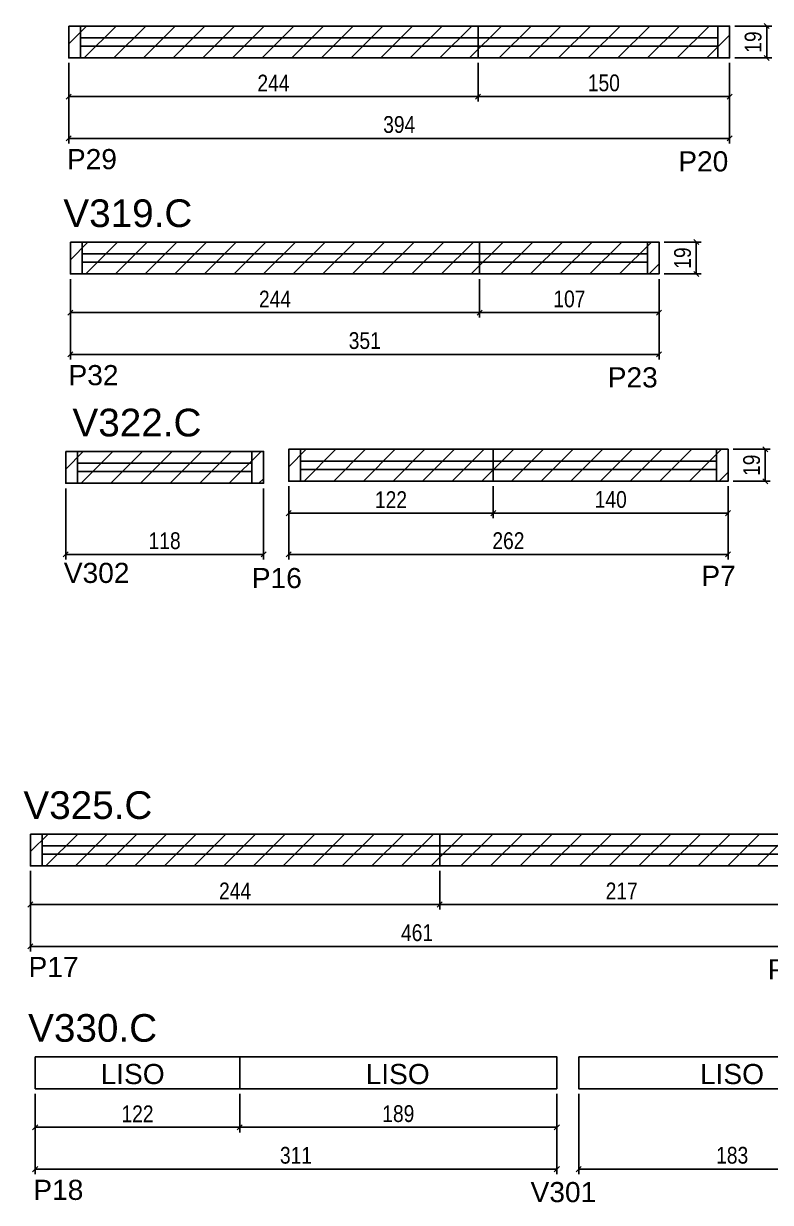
# Model space of a CAD drawing. Header units: millimetres. Extents: x 3391 to 4757, y -286 to 2446.
# Drawn here: x 3437 to 3883, y -286 to 417 of the extents above; entities that cross this region are included whole.
import ezdxf

# ---------------------------------------------------------------- set-up
doc = ezdxf.new("R2010")
doc.units = ezdxf.units.MM
for name, color, linetype in [('5', 5, 'Continuous'), ('COTA', 241, 'Continuous'), ('NOMENCLATURA', 7, 'Continuous'), ('Painéis', 200, 'Continuous'), ('SARR_2.2x7', 40, 'Continuous')]:
    doc.layers.add(name, color=color, linetype=linetype)
doc.layers.add('REAPROVEITAMENTO', color=251, linetype='Continuous', lineweight=9)
doc.styles.add('COTA TECNICA', font='techl___.ttf', dxfattribs={"height": 10})
doc.styles.add('COTA TECNICA-50', font='techl___.ttf', dxfattribs={"height": 10})
doc.styles.get("Standard").update_dxf_attribs({"font": 'arial.ttf'})
doc.dimstyles.new('COTA PAINEL-50', dxfattribs={"dimtxt": 10, "dimasz": 3, "dimexe": 3, "dimexo": 3, "dimgap": 3, "dimtad": 1, "dimdec": 1, "dimzin": 12, "dimdsep": 46, "dimtxsty": 'COTA TECNICA-50', "dimblk1": 'OBLIQUE', "dimblk2": 'OBLIQUE', "dimsah": 1, "dimcen": 0.9, "dimclrd": 4, "dimclre": 4, "dimclrt": 240, "dimadec": 1, "dimazin": 3, "dimtfac": 1, "dimtdec": 1, "dimtmove": 0, "dimatfit": 3, "dimfxl": 1, "dimtolj": 1, "dimtzin": 12, "dimarcsym": 0})
doc.dimstyles.new('PAINEL', dxfattribs={"dimtxt": 10, "dimasz": 3, "dimexe": 3, "dimexo": 3, "dimgap": 3, "dimtad": 1, "dimdec": 1, "dimzin": 12, "dimdsep": 46, "dimtxsty": 'COTA TECNICA', "dimblk1": 'OBLIQUE', "dimblk2": 'OBLIQUE', "dimsah": 1, "dimcen": 0.9, "dimclrd": 4, "dimclre": 4, "dimclrt": 240, "dimadec": 1, "dimazin": 3, "dimtfac": 1, "dimtdec": 1, "dimtmove": 0, "dimatfit": 3, "dimfxl": 1, "dimtolj": 1, "dimtzin": 12, "dimarcsym": 0})

# ---------------------------------------------------------------- blocks, each defined once
blk = doc.blocks.new('_Oblique')
at = {"color": 0, "linetype": 'ByBlock', "lineweight": -2}
blk.add_line((-0.5, -0.5), (0.5, 0.5), dxfattribs=at)
blk = doc.blocks.new('*D10')
at = {"layer": 'COTA', "color": 4, "linetype": 'ByBlock', "lineweight": -2, "transparency": 16777216}
for p, q in [((3464.2, 393.33), (3464.2, 345.34)), ((3858.2, 393.33), (3858.2, 345.34)), ((3464.2, 348.34), (3858.2, 348.34))]:
    blk.add_line(p, q, dxfattribs=at)
at = {"layer": 'Defpoints', "color": 0, "linetype": 'ByBlock', "transparency": 16777216}
for p in [(3464.2, 396.33), (3858.2, 396.33), (3858.2, 348.34)]:
    blk.add_point(p, dxfattribs=at)
at = {"layer": 'COTA', "color": 4, "linetype": 'ByBlock', "lineweight": -2, "transparency": 16777216, "xscale": 3, "yscale": 3, "zscale": 3, "rotation": 180}
blk.add_blockref('_Oblique', (3464.2, 348.34), dxfattribs=at)
at = {"layer": 'COTA', "color": 4, "linetype": 'ByBlock', "lineweight": -2, "transparency": 16777216, "xscale": 3, "yscale": 3, "zscale": 3}
blk.add_blockref('_Oblique', (3858.2, 348.34), dxfattribs=at)
at = {"layer": 'COTA', "color": 240, "linetype": 'ByBlock', "transparency": 16777216, "insert": (3661.2, 356.59), "char_height": 10, "attachment_point": 5, "style": 'COTA TECNICA-50'}
blk.add_mtext('\\A1;394', dxfattribs=at)
blk = doc.blocks.new('*D11')
at = {"layer": 'COTA', "color": 4, "lineweight": -2, "transparency": 16777216}
for p, q in [((3861.2, 415.33), (3883.32, 415.33)), ((3880.32, 396.33), (3880.32, 415.33)), ((3861.2, 396.33), (3883.32, 396.33))]:
    blk.add_line(p, q, dxfattribs=at)
at = {"layer": 'Defpoints', "color": 0, "transparency": 16777216}
for p in [(3858.2, 415.33), (3880.32, 415.33), (3858.2, 396.33)]:
    blk.add_point(p, dxfattribs=at)
at = {"layer": 'COTA', "color": 4, "lineweight": -2, "transparency": 16777216, "xscale": 3, "yscale": 3, "zscale": 3}
for p, rotation in [((3880.32, 415.33), 90), ((3880.32, 396.33), 270)]:
    blk.add_blockref('_Oblique', p, dxfattribs=dict(at, rotation=rotation))
at = {"layer": 'COTA', "color": 240, "transparency": 16777216, "insert": (3872.24, 405.83), "char_height": 10, "attachment_point": 5, "rotation": 90, "style": 'COTA TECNICA'}
blk.add_mtext('\\A1;19', dxfattribs=at)
blk = doc.blocks.new('*D12')
at = {"layer": 'Defpoints', "color": 0, "transparency": 16777216}
for p in [(3464.2, 396.33), (3708.2, 396.33), (3708.2, 373.3)]:
    blk.add_point(p, dxfattribs=at)
at = {"layer": 'Painéis', "color": 4, "lineweight": -2, "transparency": 16777216}
for p, q in [((3464.2, 393.33), (3464.2, 370.3)), ((3708.2, 393.33), (3708.2, 370.3)), ((3464.2, 373.3), (3708.2, 373.3))]:
    blk.add_line(p, q, dxfattribs=at)
at = {"layer": 'Painéis', "color": 4, "lineweight": -2, "transparency": 16777216, "xscale": 3, "yscale": 3, "zscale": 3, "rotation": 180}
blk.add_blockref('_Oblique', (3464.2, 373.3), dxfattribs=at)
at = {"layer": 'Painéis', "color": 4, "lineweight": -2, "transparency": 16777216, "xscale": 3, "yscale": 3, "zscale": 3}
blk.add_blockref('_Oblique', (3708.2, 373.3), dxfattribs=at)
at = {"layer": 'Painéis', "color": 240, "transparency": 16777216, "insert": (3586.2, 381.37), "char_height": 10, "attachment_point": 5, "style": 'COTA TECNICA'}
blk.add_mtext('\\A1;244', dxfattribs=at)
blk = doc.blocks.new('*D160')
at = {"layer": 'Defpoints', "color": 0, "transparency": 16777216}
for p in [(3708.2, 396.33), (3858.2, 396.33), (3858.2, 373.3)]:
    blk.add_point(p, dxfattribs=at)
at = {"layer": 'Painéis', "color": 4, "lineweight": -2, "transparency": 16777216}
for p, q in [((3708.2, 393.33), (3708.2, 370.3)), ((3858.2, 393.33), (3858.2, 370.3)), ((3708.2, 373.3), (3858.2, 373.3))]:
    blk.add_line(p, q, dxfattribs=at)
at = {"layer": 'Painéis', "color": 4, "lineweight": -2, "transparency": 16777216, "xscale": 3, "yscale": 3, "zscale": 3, "rotation": 180}
blk.add_blockref('_Oblique', (3708.2, 373.3), dxfattribs=at)
at = {"layer": 'Painéis', "color": 4, "lineweight": -2, "transparency": 16777216, "xscale": 3, "yscale": 3, "zscale": 3}
blk.add_blockref('_Oblique', (3858.2, 373.3), dxfattribs=at)
at = {"layer": 'Painéis', "color": 240, "transparency": 16777216, "insert": (3783.2, 381.41), "char_height": 10, "attachment_point": 5, "style": 'COTA TECNICA'}
blk.add_mtext('\\A1;150', dxfattribs=at)
blk = doc.blocks.new('*D16')
at = {"layer": 'COTA', "color": 4, "linetype": 'ByBlock', "lineweight": -2, "transparency": 16777216}
for p, q in [((3465.15, 264.53), (3465.15, 216.54)), ((3816.15, 264.53), (3816.15, 216.54)), ((3465.15, 219.54), (3816.15, 219.54))]:
    blk.add_line(p, q, dxfattribs=at)
at = {"layer": 'Defpoints', "color": 0, "linetype": 'ByBlock', "transparency": 16777216}
for p in [(3465.15, 267.53), (3816.15, 267.53), (3816.15, 219.54)]:
    blk.add_point(p, dxfattribs=at)
at = {"layer": 'COTA', "color": 4, "linetype": 'ByBlock', "lineweight": -2, "transparency": 16777216, "xscale": 3, "yscale": 3, "zscale": 3, "rotation": 180}
blk.add_blockref('_Oblique', (3465.15, 219.54), dxfattribs=at)
at = {"layer": 'COTA', "color": 4, "linetype": 'ByBlock', "lineweight": -2, "transparency": 16777216, "xscale": 3, "yscale": 3, "zscale": 3}
blk.add_blockref('_Oblique', (3816.15, 219.54), dxfattribs=at)
at = {"layer": 'COTA', "color": 240, "linetype": 'ByBlock', "transparency": 16777216, "insert": (3640.65, 227.76), "char_height": 10, "attachment_point": 5, "style": 'COTA TECNICA-50'}
blk.add_mtext('\\A1;351', dxfattribs=at)
blk = doc.blocks.new('*D17')
at = {"layer": 'COTA', "color": 4, "lineweight": -2, "transparency": 16777216}
for p, q in [((3819.15, 286.53), (3841.27, 286.53)), ((3838.27, 267.53), (3838.27, 286.53)), ((3819.15, 267.53), (3841.27, 267.53))]:
    blk.add_line(p, q, dxfattribs=at)
at = {"layer": 'Defpoints', "color": 0, "transparency": 16777216}
for p in [(3816.15, 286.53), (3838.27, 286.53), (3816.15, 267.53)]:
    blk.add_point(p, dxfattribs=at)
at = {"layer": 'COTA', "color": 4, "lineweight": -2, "transparency": 16777216, "xscale": 3, "yscale": 3, "zscale": 3}
for p, rotation in [((3838.27, 286.53), 90), ((3838.27, 267.53), 270)]:
    blk.add_blockref('_Oblique', p, dxfattribs=dict(at, rotation=rotation))
at = {"layer": 'COTA', "color": 240, "transparency": 16777216, "insert": (3830.19, 277.03), "char_height": 10, "attachment_point": 5, "rotation": 90, "style": 'COTA TECNICA'}
blk.add_mtext('\\A1;19', dxfattribs=at)
blk = doc.blocks.new('*D18')
at = {"layer": 'Defpoints', "color": 0, "transparency": 16777216}
for p in [(3465.15, 267.53), (3709.15, 267.53), (3709.15, 244.5)]:
    blk.add_point(p, dxfattribs=at)
at = {"layer": 'Painéis', "color": 4, "lineweight": -2, "transparency": 16777216}
for p, q in [((3465.15, 264.53), (3465.15, 241.5)), ((3709.15, 264.53), (3709.15, 241.5)), ((3465.15, 244.5), (3709.15, 244.5))]:
    blk.add_line(p, q, dxfattribs=at)
at = {"layer": 'Painéis', "color": 4, "lineweight": -2, "transparency": 16777216, "xscale": 3, "yscale": 3, "zscale": 3, "rotation": 180}
blk.add_blockref('_Oblique', (3465.15, 244.5), dxfattribs=at)
at = {"layer": 'Painéis', "color": 4, "lineweight": -2, "transparency": 16777216, "xscale": 3, "yscale": 3, "zscale": 3}
blk.add_blockref('_Oblique', (3709.15, 244.5), dxfattribs=at)
at = {"layer": 'Painéis', "color": 240, "transparency": 16777216, "insert": (3587.15, 252.57), "char_height": 10, "attachment_point": 5, "style": 'COTA TECNICA'}
blk.add_mtext('\\A1;244', dxfattribs=at)
blk = doc.blocks.new('*D162')
at = {"layer": 'Defpoints', "color": 0, "transparency": 16777216}
for p in [(3709.15, 267.53), (3816.15, 267.53), (3816.15, 244.5)]:
    blk.add_point(p, dxfattribs=at)
at = {"layer": 'Painéis', "color": 4, "lineweight": -2, "transparency": 16777216}
for p, q in [((3709.15, 264.53), (3709.15, 241.5)), ((3816.15, 264.53), (3816.15, 241.5)), ((3709.15, 244.5), (3816.15, 244.5))]:
    blk.add_line(p, q, dxfattribs=at)
at = {"layer": 'Painéis', "color": 4, "lineweight": -2, "transparency": 16777216, "xscale": 3, "yscale": 3, "zscale": 3, "rotation": 180}
blk.add_blockref('_Oblique', (3709.15, 244.5), dxfattribs=at)
at = {"layer": 'Painéis', "color": 4, "lineweight": -2, "transparency": 16777216, "xscale": 3, "yscale": 3, "zscale": 3}
blk.add_blockref('_Oblique', (3816.15, 244.5), dxfattribs=at)
at = {"layer": 'Painéis', "color": 240, "transparency": 16777216, "insert": (3762.65, 252.6), "char_height": 10, "attachment_point": 5, "style": 'COTA TECNICA'}
blk.add_mtext('\\A1;107', dxfattribs=at)
blk = doc.blocks.new('*D112')
at = {"layer": 'COTA', "color": 4, "linetype": 'ByBlock', "lineweight": -2, "transparency": 16777216}
for p, q in [((3462.35, 139.72), (3462.35, 97.34)), ((3580.35, 139.72), (3580.35, 97.34)), ((3462.35, 100.34), (3580.35, 100.34))]:
    blk.add_line(p, q, dxfattribs=at)
at = {"layer": 'Defpoints', "color": 0, "linetype": 'ByBlock', "transparency": 16777216}
for p in [(3462.35, 142.72), (3580.35, 142.72), (3580.35, 100.34)]:
    blk.add_point(p, dxfattribs=at)
at = {"layer": 'COTA', "color": 4, "linetype": 'ByBlock', "lineweight": -2, "transparency": 16777216, "xscale": 3, "yscale": 3, "zscale": 3, "rotation": 180}
blk.add_blockref('_Oblique', (3462.35, 100.34), dxfattribs=at)
at = {"layer": 'COTA', "color": 4, "linetype": 'ByBlock', "lineweight": -2, "transparency": 16777216, "xscale": 3, "yscale": 3, "zscale": 3}
blk.add_blockref('_Oblique', (3580.35, 100.34), dxfattribs=at)
at = {"layer": 'COTA', "color": 240, "linetype": 'ByBlock', "transparency": 16777216, "insert": (3521.35, 108.44), "char_height": 10, "attachment_point": 5, "style": 'COTA TECNICA-50'}
blk.add_mtext('\\A1;118', dxfattribs=at)
blk = doc.blocks.new('*D113')
at = {"layer": 'COTA', "color": 4, "linetype": 'ByBlock', "lineweight": -2, "transparency": 16777216}
for p, q in [((3595.3, 140.98), (3595.3, 121.92)), ((3717.3, 140.98), (3717.3, 121.92)), ((3595.3, 124.92), (3717.3, 124.92))]:
    blk.add_line(p, q, dxfattribs=at)
at = {"layer": 'Defpoints', "color": 0, "linetype": 'ByBlock', "transparency": 16777216}
for p in [(3595.3, 143.98), (3717.3, 143.98), (3717.3, 124.92)]:
    blk.add_point(p, dxfattribs=at)
at = {"layer": 'COTA', "color": 4, "linetype": 'ByBlock', "lineweight": -2, "transparency": 16777216, "xscale": 3, "yscale": 3, "zscale": 3, "rotation": 180}
blk.add_blockref('_Oblique', (3595.3, 124.92), dxfattribs=at)
at = {"layer": 'COTA', "color": 4, "linetype": 'ByBlock', "lineweight": -2, "transparency": 16777216, "xscale": 3, "yscale": 3, "zscale": 3}
blk.add_blockref('_Oblique', (3717.3, 124.92), dxfattribs=at)
at = {"layer": 'COTA', "color": 240, "linetype": 'ByBlock', "transparency": 16777216, "insert": (3656.3, 132.98), "char_height": 10, "attachment_point": 5, "style": 'COTA TECNICA-50'}
blk.add_mtext('\\A1;122', dxfattribs=at)
blk = doc.blocks.new('*D114')
at = {"layer": 'COTA', "color": 4, "linetype": 'ByBlock', "lineweight": -2, "transparency": 16777216}
for p, q in [((3717.3, 140.98), (3717.3, 121.92)), ((3857.3, 140.98), (3857.3, 121.92)), ((3717.3, 124.92), (3857.3, 124.92))]:
    blk.add_line(p, q, dxfattribs=at)
at = {"layer": 'Defpoints', "color": 0, "linetype": 'ByBlock', "transparency": 16777216}
for p in [(3717.3, 143.98), (3857.3, 143.98), (3857.3, 124.92)]:
    blk.add_point(p, dxfattribs=at)
at = {"layer": 'COTA', "color": 4, "linetype": 'ByBlock', "lineweight": -2, "transparency": 16777216, "xscale": 3, "yscale": 3, "zscale": 3, "rotation": 180}
blk.add_blockref('_Oblique', (3717.3, 124.92), dxfattribs=at)
at = {"layer": 'COTA', "color": 4, "linetype": 'ByBlock', "lineweight": -2, "transparency": 16777216, "xscale": 3, "yscale": 3, "zscale": 3}
blk.add_blockref('_Oblique', (3857.3, 124.92), dxfattribs=at)
at = {"layer": 'COTA', "color": 240, "linetype": 'ByBlock', "transparency": 16777216, "insert": (3787.3, 133.03), "char_height": 10, "attachment_point": 5, "style": 'COTA TECNICA-50'}
blk.add_mtext('\\A1;140', dxfattribs=at)
blk = doc.blocks.new('*D206')
at = {"layer": 'COTA', "color": 4, "lineweight": -2, "transparency": 16777216}
for p, q in [((3595.3, 140.98), (3595.3, 97.34)), ((3857.3, 140.98), (3857.3, 97.34)), ((3595.3, 100.34), (3857.3, 100.34))]:
    blk.add_line(p, q, dxfattribs=at)
at = {"layer": 'Defpoints', "color": 0, "transparency": 16777216}
for p in [(3595.3, 143.98), (3857.3, 143.98), (3857.3, 100.34)]:
    blk.add_point(p, dxfattribs=at)
at = {"layer": 'COTA', "color": 4, "lineweight": -2, "transparency": 16777216, "xscale": 3, "yscale": 3, "zscale": 3, "rotation": 180}
blk.add_blockref('_Oblique', (3595.3, 100.34), dxfattribs=at)
at = {"layer": 'COTA', "color": 4, "lineweight": -2, "transparency": 16777216, "xscale": 3, "yscale": 3, "zscale": 3}
blk.add_blockref('_Oblique', (3857.3, 100.34), dxfattribs=at)
at = {"layer": 'COTA', "color": 240, "transparency": 16777216, "insert": (3726.3, 108.45), "char_height": 10, "attachment_point": 5, "style": 'COTA TECNICA'}
blk.add_mtext('\\A1;262', dxfattribs=at)
blk = doc.blocks.new('*D115')
at = {"layer": 'COTA', "color": 4, "lineweight": -2, "transparency": 16777216}
for p, q in [((3860.3, 162.98), (3882.42, 162.98)), ((3879.42, 143.98), (3879.42, 162.98)), ((3860.3, 143.98), (3882.42, 143.98))]:
    blk.add_line(p, q, dxfattribs=at)
at = {"layer": 'Defpoints', "color": 0, "transparency": 16777216}
for p in [(3857.3, 162.98), (3879.42, 162.98), (3857.3, 143.98)]:
    blk.add_point(p, dxfattribs=at)
at = {"layer": 'COTA', "color": 4, "lineweight": -2, "transparency": 16777216, "xscale": 3, "yscale": 3, "zscale": 3}
for p, rotation in [((3879.42, 162.98), 90), ((3879.42, 143.98), 270)]:
    blk.add_blockref('_Oblique', p, dxfattribs=dict(at, rotation=rotation))
at = {"layer": 'COTA', "color": 240, "transparency": 16777216, "insert": (3871.33, 153.48), "char_height": 10, "attachment_point": 5, "rotation": 90, "style": 'COTA TECNICA'}
blk.add_mtext('\\A1;19', dxfattribs=at)
blk = doc.blocks.new('*D120')
at = {"layer": 'COTA', "color": 4, "linetype": 'ByBlock', "lineweight": -2, "transparency": 16777216}
for p, q in [((3441.34, -88.38), (3441.34, -136.38)), ((3902.34, -88.38), (3902.34, -136.38)), ((3441.34, -133.38), (3902.34, -133.38))]:
    blk.add_line(p, q, dxfattribs=at)
at = {"layer": 'Defpoints', "color": 0, "linetype": 'ByBlock', "transparency": 16777216}
for p in [(3441.34, -85.38), (3902.34, -85.38), (3902.34, -133.38)]:
    blk.add_point(p, dxfattribs=at)
at = {"layer": 'COTA', "color": 4, "linetype": 'ByBlock', "lineweight": -2, "transparency": 16777216, "xscale": 3, "yscale": 3, "zscale": 3, "rotation": 180}
blk.add_blockref('_Oblique', (3441.34, -133.38), dxfattribs=at)
at = {"layer": 'COTA', "color": 4, "linetype": 'ByBlock', "lineweight": -2, "transparency": 16777216, "xscale": 3, "yscale": 3, "zscale": 3}
blk.add_blockref('_Oblique', (3902.34, -133.38), dxfattribs=at)
at = {"layer": 'COTA', "color": 240, "linetype": 'ByBlock', "transparency": 16777216, "insert": (3671.84, -125.27), "char_height": 10, "attachment_point": 5, "style": 'COTA TECNICA-50'}
blk.add_mtext('\\A1;461', dxfattribs=at)
blk = doc.blocks.new('*D122')
at = {"layer": 'Defpoints', "color": 0, "transparency": 16777216}
for p in [(3441.34, -85.38), (3685.34, -85.38), (3685.34, -108.42)]:
    blk.add_point(p, dxfattribs=at)
at = {"layer": 'Painéis', "color": 4, "lineweight": -2, "transparency": 16777216}
for p, q in [((3441.34, -88.38), (3441.34, -111.42)), ((3685.34, -88.38), (3685.34, -111.42)), ((3441.34, -108.42), (3685.34, -108.42))]:
    blk.add_line(p, q, dxfattribs=at)
at = {"layer": 'Painéis', "color": 4, "lineweight": -2, "transparency": 16777216, "xscale": 3, "yscale": 3, "zscale": 3, "rotation": 180}
blk.add_blockref('_Oblique', (3441.34, -108.42), dxfattribs=at)
at = {"layer": 'Painéis', "color": 4, "lineweight": -2, "transparency": 16777216, "xscale": 3, "yscale": 3, "zscale": 3}
blk.add_blockref('_Oblique', (3685.34, -108.42), dxfattribs=at)
at = {"layer": 'Painéis', "color": 240, "transparency": 16777216, "insert": (3563.34, -100.34), "char_height": 10, "attachment_point": 5, "style": 'COTA TECNICA'}
blk.add_mtext('\\A1;244', dxfattribs=at)
blk = doc.blocks.new('*D209')
at = {"layer": 'Defpoints', "color": 0, "transparency": 16777216}
for p in [(3685.34, -85.38), (3902.34, -85.38), (3902.34, -108.42)]:
    blk.add_point(p, dxfattribs=at)
at = {"layer": 'Painéis', "color": 4, "lineweight": -2, "transparency": 16777216}
for p, q in [((3685.34, -88.38), (3685.34, -111.42)), ((3902.34, -88.38), (3902.34, -111.42)), ((3685.34, -108.42), (3902.34, -108.42))]:
    blk.add_line(p, q, dxfattribs=at)
at = {"layer": 'Painéis', "color": 4, "lineweight": -2, "transparency": 16777216, "xscale": 3, "yscale": 3, "zscale": 3, "rotation": 180}
blk.add_blockref('_Oblique', (3685.34, -108.42), dxfattribs=at)
at = {"layer": 'Painéis', "color": 4, "lineweight": -2, "transparency": 16777216, "xscale": 3, "yscale": 3, "zscale": 3}
blk.add_blockref('_Oblique', (3902.34, -108.42), dxfattribs=at)
at = {"layer": 'Painéis', "color": 240, "transparency": 16777216, "insert": (3793.84, -100.34), "char_height": 10, "attachment_point": 5, "style": 'COTA TECNICA'}
blk.add_mtext('\\A1;217', dxfattribs=at)
blk = doc.blocks.new('*D130')
at = {"layer": 'COTA', "color": 4, "linetype": 'ByBlock', "lineweight": -2, "transparency": 16777216}
for p, q in [((3444.16, -221.24), (3444.16, -269.23)), ((3755.16, -221.24), (3755.16, -269.23)), ((3444.16, -266.23), (3755.16, -266.23))]:
    blk.add_line(p, q, dxfattribs=at)
at = {"layer": 'Defpoints', "color": 0, "linetype": 'ByBlock', "transparency": 16777216}
for p in [(3444.16, -218.24), (3755.16, -218.24), (3755.16, -266.23)]:
    blk.add_point(p, dxfattribs=at)
at = {"layer": 'COTA', "color": 4, "linetype": 'ByBlock', "lineweight": -2, "transparency": 16777216, "xscale": 3, "yscale": 3, "zscale": 3, "rotation": 180}
blk.add_blockref('_Oblique', (3444.16, -266.23), dxfattribs=at)
at = {"layer": 'COTA', "color": 4, "linetype": 'ByBlock', "lineweight": -2, "transparency": 16777216, "xscale": 3, "yscale": 3, "zscale": 3}
blk.add_blockref('_Oblique', (3755.16, -266.23), dxfattribs=at)
at = {"layer": 'COTA', "color": 240, "linetype": 'ByBlock', "transparency": 16777216, "insert": (3599.66, -258.01), "char_height": 10, "attachment_point": 5, "style": 'COTA TECNICA-50'}
blk.add_mtext('\\A1;311', dxfattribs=at)
blk = doc.blocks.new('*D131')
at = {"layer": 'Defpoints', "color": 0, "transparency": 16777216}
for p in [(3444.16, -218.24), (3566.16, -218.24), (3566.16, -241.27)]:
    blk.add_point(p, dxfattribs=at)
at = {"layer": 'Painéis', "color": 4, "lineweight": -2, "transparency": 16777216}
for p, q in [((3444.16, -221.24), (3444.16, -244.27)), ((3566.16, -221.24), (3566.16, -244.27)), ((3444.16, -241.27), (3566.16, -241.27))]:
    blk.add_line(p, q, dxfattribs=at)
at = {"layer": 'Painéis', "color": 4, "lineweight": -2, "transparency": 16777216, "xscale": 3, "yscale": 3, "zscale": 3, "rotation": 180}
blk.add_blockref('_Oblique', (3444.16, -241.27), dxfattribs=at)
at = {"layer": 'Painéis', "color": 4, "lineweight": -2, "transparency": 16777216, "xscale": 3, "yscale": 3, "zscale": 3}
blk.add_blockref('_Oblique', (3566.16, -241.27), dxfattribs=at)
at = {"layer": 'Painéis', "color": 240, "transparency": 16777216, "insert": (3505.16, -233.21), "char_height": 10, "attachment_point": 5, "style": 'COTA TECNICA'}
blk.add_mtext('\\A1;122', dxfattribs=at)
blk = doc.blocks.new('*D211')
at = {"layer": 'Defpoints', "color": 0, "transparency": 16777216}
for p in [(3566.16, -218.24), (3755.16, -218.24), (3755.16, -241.27)]:
    blk.add_point(p, dxfattribs=at)
at = {"layer": 'Painéis', "color": 4, "lineweight": -2, "transparency": 16777216}
for p, q in [((3566.16, -221.24), (3566.16, -244.27)), ((3755.16, -221.24), (3755.16, -244.27)), ((3566.16, -241.27), (3755.16, -241.27))]:
    blk.add_line(p, q, dxfattribs=at)
at = {"layer": 'Painéis', "color": 4, "lineweight": -2, "transparency": 16777216, "xscale": 3, "yscale": 3, "zscale": 3, "rotation": 180}
blk.add_blockref('_Oblique', (3566.16, -241.27), dxfattribs=at)
at = {"layer": 'Painéis', "color": 4, "lineweight": -2, "transparency": 16777216, "xscale": 3, "yscale": 3, "zscale": 3}
blk.add_blockref('_Oblique', (3755.16, -241.27), dxfattribs=at)
at = {"layer": 'Painéis', "color": 240, "transparency": 16777216, "insert": (3660.66, -233.17), "char_height": 10, "attachment_point": 5, "style": 'COTA TECNICA'}
blk.add_mtext('\\A1;189', dxfattribs=at)
blk = doc.blocks.new('*D157')
at = {"layer": 'COTA', "color": 4, "linetype": 'ByBlock', "lineweight": -2, "transparency": 16777216}
for p, q in [((3768.2, -221.24), (3768.2, -269.23)), ((3951.2, -221.24), (3951.2, -269.23)), ((3768.2, -266.23), (3951.2, -266.23))]:
    blk.add_line(p, q, dxfattribs=at)
at = {"layer": 'Defpoints', "color": 0, "linetype": 'ByBlock', "transparency": 16777216}
for p in [(3768.2, -218.24), (3951.2, -218.24), (3951.2, -266.23)]:
    blk.add_point(p, dxfattribs=at)
at = {"layer": 'COTA', "color": 4, "linetype": 'ByBlock', "lineweight": -2, "transparency": 16777216, "xscale": 3, "yscale": 3, "zscale": 3, "rotation": 180}
blk.add_blockref('_Oblique', (3768.2, -266.23), dxfattribs=at)
at = {"layer": 'COTA', "color": 4, "linetype": 'ByBlock', "lineweight": -2, "transparency": 16777216, "xscale": 3, "yscale": 3, "zscale": 3}
blk.add_blockref('_Oblique', (3951.2, -266.23), dxfattribs=at)
at = {"layer": 'COTA', "color": 240, "linetype": 'ByBlock', "transparency": 16777216, "insert": (3859.7, -257.99), "char_height": 10, "attachment_point": 5, "style": 'COTA TECNICA-50'}
blk.add_mtext('\\A1;183', dxfattribs=at)

msp = doc.modelspace()

# ---------------------------------------------------------------- hatches: boundary and pattern name
at = {"layer": 'REAPROVEITAMENTO'}
h = msp.add_hatch(dxfattribs=at)
h.set_pattern_fill('ANSI31', color=256, scale=100, style=0)
h.set_pattern_definition([(45, (4514.484, 3594.121), (-8.838835, 8.838835), [])])
h.paths.add_polyline_path([(3858.2, 396.33), (3858.2, 415.33), (3464.2, 415.33), (3464.2, 396.33)])
h = msp.add_hatch(dxfattribs=at)
h.set_pattern_fill('ANSI31', color=256, scale=100, style=0)
h.set_pattern_definition([(45, (4515.433, 3465.322), (-8.838835, 8.838835), [])])
h.paths.add_polyline_path([(3816.15, 267.53), (3816.15, 286.53), (3465.15, 286.53), (3465.15, 267.53)])
h = msp.add_hatch(dxfattribs=at)
h.set_pattern_fill('ANSI31', color=256, scale=100, style=0)
h.set_pattern_definition([(45, (4512.632, 3340.506), (-8.838835, 8.838835), [])])
h.paths.add_polyline_path([(3580.35, 142.72), (3580.35, 161.72), (3462.35, 161.72), (3462.35, 142.72)])
h = msp.add_hatch(dxfattribs=at)
h.set_pattern_fill('ANSI31', color=256, scale=100, style=0)
h.set_pattern_definition([(45, (4645.58, 3341.766), (-8.838835, 8.838835), [])])
h.paths.add_polyline_path([(3857.3, 143.98), (3857.3, 162.98), (3595.3, 162.98), (3595.3, 143.98)])
h = msp.add_hatch(dxfattribs=at)
h.set_pattern_fill('ANSI31', color=256, scale=100, style=0)
h.set_pattern_definition([(45, (4491.616, 3112.406), (-8.838835, 8.838835), [])])
h.paths.add_polyline_path([(3902.34, -85.38), (3902.34, -66.38), (3441.34, -66.38), (3441.34, -85.38)])

# ---------------------------------------------------------------- linework, layer by layer
at = {"layer": 'Painéis'}
for p, q in [((3708.2, 396.33), (3708.2, 415.33)), ((3709.15, 267.53), (3709.15, 286.53)), ((3685.34, -85.38), (3685.34, -66.38)), ((3566.16, -218.24), (3566.16, -199.24))]:
    msp.add_line(p, q, dxfattribs=at)
for points in [[(3464.2, 415.33), (3464.2, 396.33), (3858.2, 396.33), (3858.2, 415.33), (3464.2, 415.33)], [(3465.15, 286.53), (3465.15, 267.53), (3816.15, 267.53), (3816.15, 286.53), (3465.15, 286.53)], [(3462.35, 161.72), (3462.35, 142.72), (3580.35, 142.72), (3580.35, 161.72), (3462.35, 161.72)], [(3441.34, -66.38), (3441.34, -85.38), (3902.34, -85.38), (3902.34, -66.38), (3441.34, -66.38)], [(3444.16, -199.24), (3444.16, -218.24), (3755.16, -218.24), (3755.16, -199.24), (3444.16, -199.24)], [(3768.2, -199.24), (3768.2, -218.24), (3951.2, -218.24), (3951.2, -199.24), (3768.2, -199.24)]]:
    msp.add_lwpolyline(points, dxfattribs=at)
for points in [[(3717.3, 143.98), (3595.3, 143.98), (3595.3, 162.98), (3717.3, 162.98)], [(3717.3, 162.98), (3857.3, 162.98), (3857.3, 143.98), (3717.3, 143.98)]]:
    msp.add_lwpolyline(points, close=True, dxfattribs=at)
at = {"layer": 'SARR_2.2x7', "linetype": 'Continuous'}
for p, q in [((3471.2, 415.33), (3471.2, 396.33)), ((3851.2, 415.33), (3851.2, 396.33)), ((3708.2, 408.33), (3471.2, 408.33)), ((3851.2, 408.33), (3708.2, 408.33)), ((3471.2, 403.33), (3708.2, 403.33)), ((3708.2, 403.33), (3851.2, 403.33)), ((3472.15, 286.53), (3472.15, 267.53)), ((3809.15, 286.53), (3809.15, 267.53)), ((3709.15, 279.53), (3472.15, 279.53)), ((3472.15, 274.53), (3709.15, 274.53)), ((3809.15, 279.53), (3709.15, 279.53)), ((3709.15, 274.53), (3809.15, 274.53)), ((3469.35, 161.72), (3469.35, 142.72)), ((3573.35, 161.72), (3573.35, 142.72)), ((3602.3, 162.98), (3602.3, 143.98)), ((3850.3, 162.98), (3850.3, 143.98)), ((3573.35, 154.72), (3469.35, 154.72)), ((3717.3, 155.98), (3602.3, 155.98)), ((3850.3, 155.98), (3717.3, 155.98)), ((3469.35, 149.72), (3573.35, 149.72)), ((3602.3, 150.98), (3717.3, 150.98)), ((3717.3, 150.98), (3850.3, 150.98)), ((3448.34, -66.38), (3448.34, -85.38)), ((3685.34, -73.38), (3448.34, -73.38)), ((3895.34, -73.38), (3685.34, -73.38)), ((3448.34, -78.38), (3685.34, -78.38)), ((3685.34, -78.38), (3895.34, -78.38))]:
    msp.add_line(p, q, dxfattribs=at)

# ---------------------------------------------------------------- texts
at = {"layer": '5', "linetype": 'Continuous'}
for s, p in [('P29', (3463.09, 330.02)), ('P20', (3827.57, 328.69)), ('P32', (3464.04, 201.22)), ('P23', (3785.51, 199.89)), ('V302', (3461.24, 83.31)), ('P16', (3573.32, 80.24)), ('P7', (3841.32, 81.57)), ('P17', (3440.22, -151.69)), ('P8', (3880.9, -153.03)), ('P18', (3443.05, -284.55)), ('V301', (3739.52, -285.88))]:
    msp.add_text(s, height=12, rotation=359.99996, dxfattribs=at).set_placement(p)
at = {"layer": 'NOMENCLATURA', "linetype": 'Continuous'}
for s, height, p in [('V319.C', 16.5, (3460.97, 295.51)), ('V322.C', 16.5, (3466.41, 170.69)), ('V325.C', 16.5, (3437.15, -57.41)), ('V330.C', 16.5, (3439.98, -190.26)), ('LISO', 12, (3483.16, -215.49)), ('LISO', 12, (3641.17, -215.49)), ('LISO', 12, (3840.48, -215.49))]:
    msp.add_text(s, height=height, dxfattribs=at).set_placement(p)

# ---------------------------------------------------------------- dimensions: what is measured, and where the dimension line sits
at = {"layer": 'COTA'}
for base, p1, p2, picture, middle in [((3880.32, 415.33), (3858.2, 396.33), (3858.2, 415.33), '*D11', (3872.24, 405.83)), ((3838.27, 286.53), (3816.15, 267.53), (3816.15, 286.53), '*D17', (3830.19, 277.03)), ((3879.42, 162.98), (3857.3, 143.98), (3857.3, 162.98), '*D115', (3871.33, 153.48))]:
    dim = msp.add_linear_dim(base=base, p1=p1, p2=p2, angle=90, dimstyle='PAINEL', dxfattribs=at)
    dim.commit()
    dim.dimension.update_dxf_attribs({"geometry": picture, "text_midpoint": middle})
at = {"layer": 'COTA', "color": 1, "linetype": 'ByBlock'}
for base, p1, p2, picture, middle in [((3858.2, 348.34), (3464.2, 396.33), (3858.2, 396.33), '*D10', (3661.2, 356.59)), ((3816.15, 219.54), (3465.15, 267.53), (3816.15, 267.53), '*D16', (3640.65, 227.76)), ((3580.35, 100.34), (3462.35, 142.72), (3580.35, 142.72), '*D112', (3521.35, 108.44)), ((3717.3, 124.92), (3595.3, 143.98), (3717.3, 143.98), '*D113', (3656.3, 132.98)), ((3857.3, 124.92), (3717.3, 143.98), (3857.3, 143.98), '*D114', (3787.3, 133.03)), ((3902.34, -133.38), (3441.34, -85.38), (3902.34, -85.38), '*D120', (3671.84, -125.27)), ((3755.16, -266.23), (3444.16, -218.24), (3755.16, -218.24), '*D130', (3599.66, -258.01)), ((3951.2, -266.23), (3768.2, -218.24), (3951.2, -218.24), '*D157', (3859.7, -257.99))]:
    dim = msp.add_linear_dim(base=base, p1=p1, p2=p2, dimstyle='COTA PAINEL-50', override={"dimarcsym": 1}, dxfattribs=at)
    dim.commit()
    dim.dimension.update_dxf_attribs({"geometry": picture, "text_midpoint": middle})
at = {"layer": 'COTA'}
dim = msp.add_linear_dim(base=(3857.3, 100.34), p1=(3595.3, 143.98), p2=(3857.3, 143.98), dimstyle='PAINEL', dxfattribs=at)
dim.commit()
dim.dimension.update_dxf_attribs({"geometry": '*D206', "text_midpoint": (3726.3, 108.45)})
at = {"layer": 'Painéis'}
for base, p1, p2, picture, middle in [((3708.2, 373.3), (3464.2, 396.33), (3708.2, 396.33), '*D12', (3586.2, 381.37)), ((3858.2, 373.3), (3708.2, 396.33), (3858.2, 396.33), '*D160', (3783.2, 381.41)), ((3709.15, 244.5), (3465.15, 267.53), (3709.15, 267.53), '*D18', (3587.15, 252.57)), ((3816.15, 244.5), (3709.15, 267.53), (3816.15, 267.53), '*D162', (3762.65, 252.6)), ((3685.34, -108.42), (3441.34, -85.38), (3685.34, -85.38), '*D122', (3563.34, -100.34)), ((3902.34, -108.42), (3685.34, -85.38), (3902.34, -85.38), '*D209', (3793.84, -100.34)), ((3566.16, -241.27), (3444.16, -218.24), (3566.16, -218.24), '*D131', (3505.16, -233.21)), ((3755.16, -241.27), (3566.16, -218.24), (3755.16, -218.24), '*D211', (3660.66, -233.17))]:
    dim = msp.add_linear_dim(base=base, p1=p1, p2=p2, dimstyle='PAINEL', dxfattribs=at)
    dim.commit()
    dim.dimension.update_dxf_attribs({"geometry": picture, "text_midpoint": middle})

doc.saveas('drawing.dxf')
